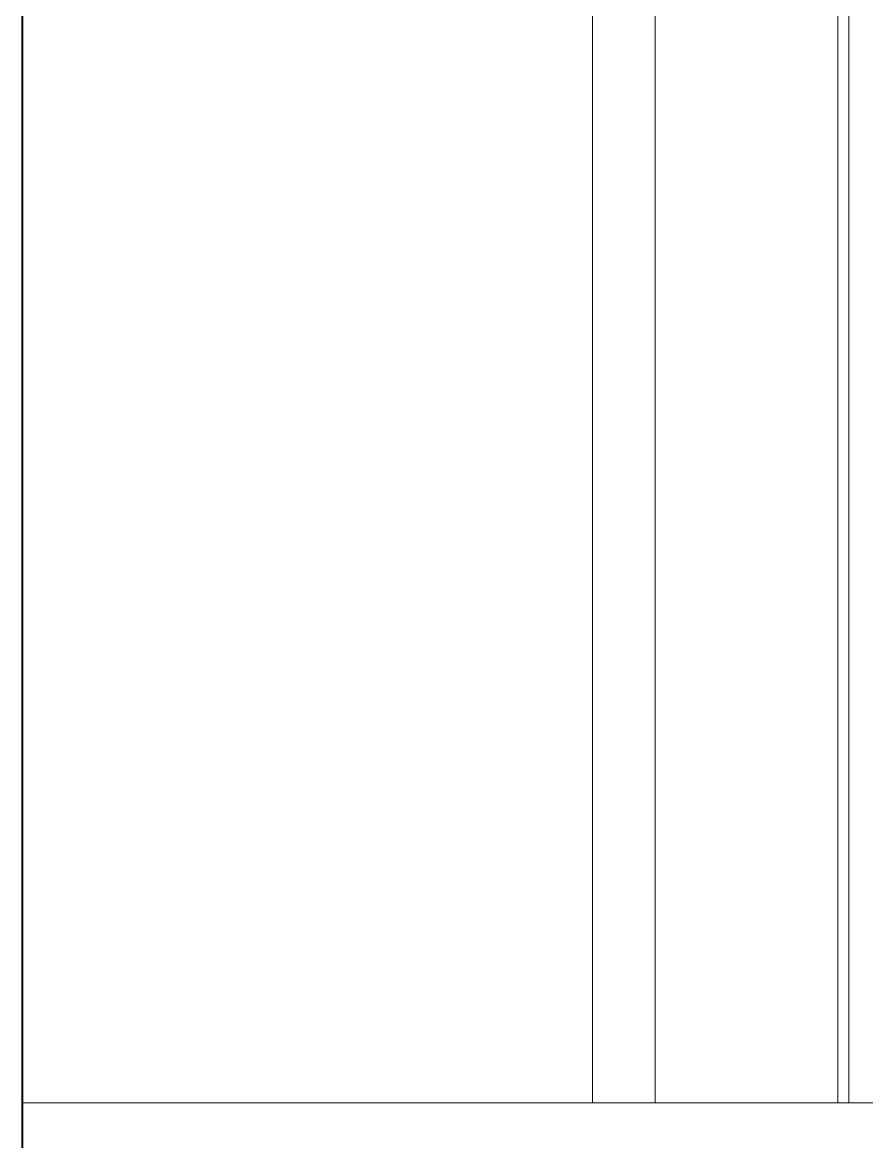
# Model space of a CAD drawing. Header units: inches. Extents: x 135267 to 147066, y -21506 to -19082.
# Drawn here: x 138974.42 to 138990.71, y -20217.04 to -20195.46 of the extents above; entities that cross this region are included whole.
import ezdxf

# ---------------------------------------------------------------- set-up
doc = ezdxf.new("R2010")
doc.units = ezdxf.units.IN
doc.header["$LTSCALE"] = 0.5
doc.header["$MEASUREMENT"] = 0
for name, color, linetype, lineweight in [('PARAPET', 50, 'Continuous', 13), ('wall', 1, 'Continuous', 40), ('window', 4, 'Continuous', 13)]:
    doc.layers.add(name, color=color, linetype=linetype, lineweight=lineweight)

msp = doc.modelspace()

# ---------------------------------------------------------------- linework, layer by layer
at = {"layer": 'PARAPET'}
msp.add_line((139009.792, -20216.295), (138974.423, -20216.295), dxfattribs=at)
at = {"layer": 'wall'}
msp.add_line((138974.423, -20372.295), (138974.423, -20057.295), dxfattribs=at)
at = {"layer": 'window'}
for p, q in [((138985.423, -20216.295), (138985.423, -20168.48)), ((138986.628, -20169.877), (138986.628, -20216.295)), ((138990.153, -20173.98), (138990.153, -20216.295)), ((138990.363, -20216.295), (138990.363, -20174.225))]:
    msp.add_line(p, q, dxfattribs=at)

doc.saveas('drawing.dxf')
